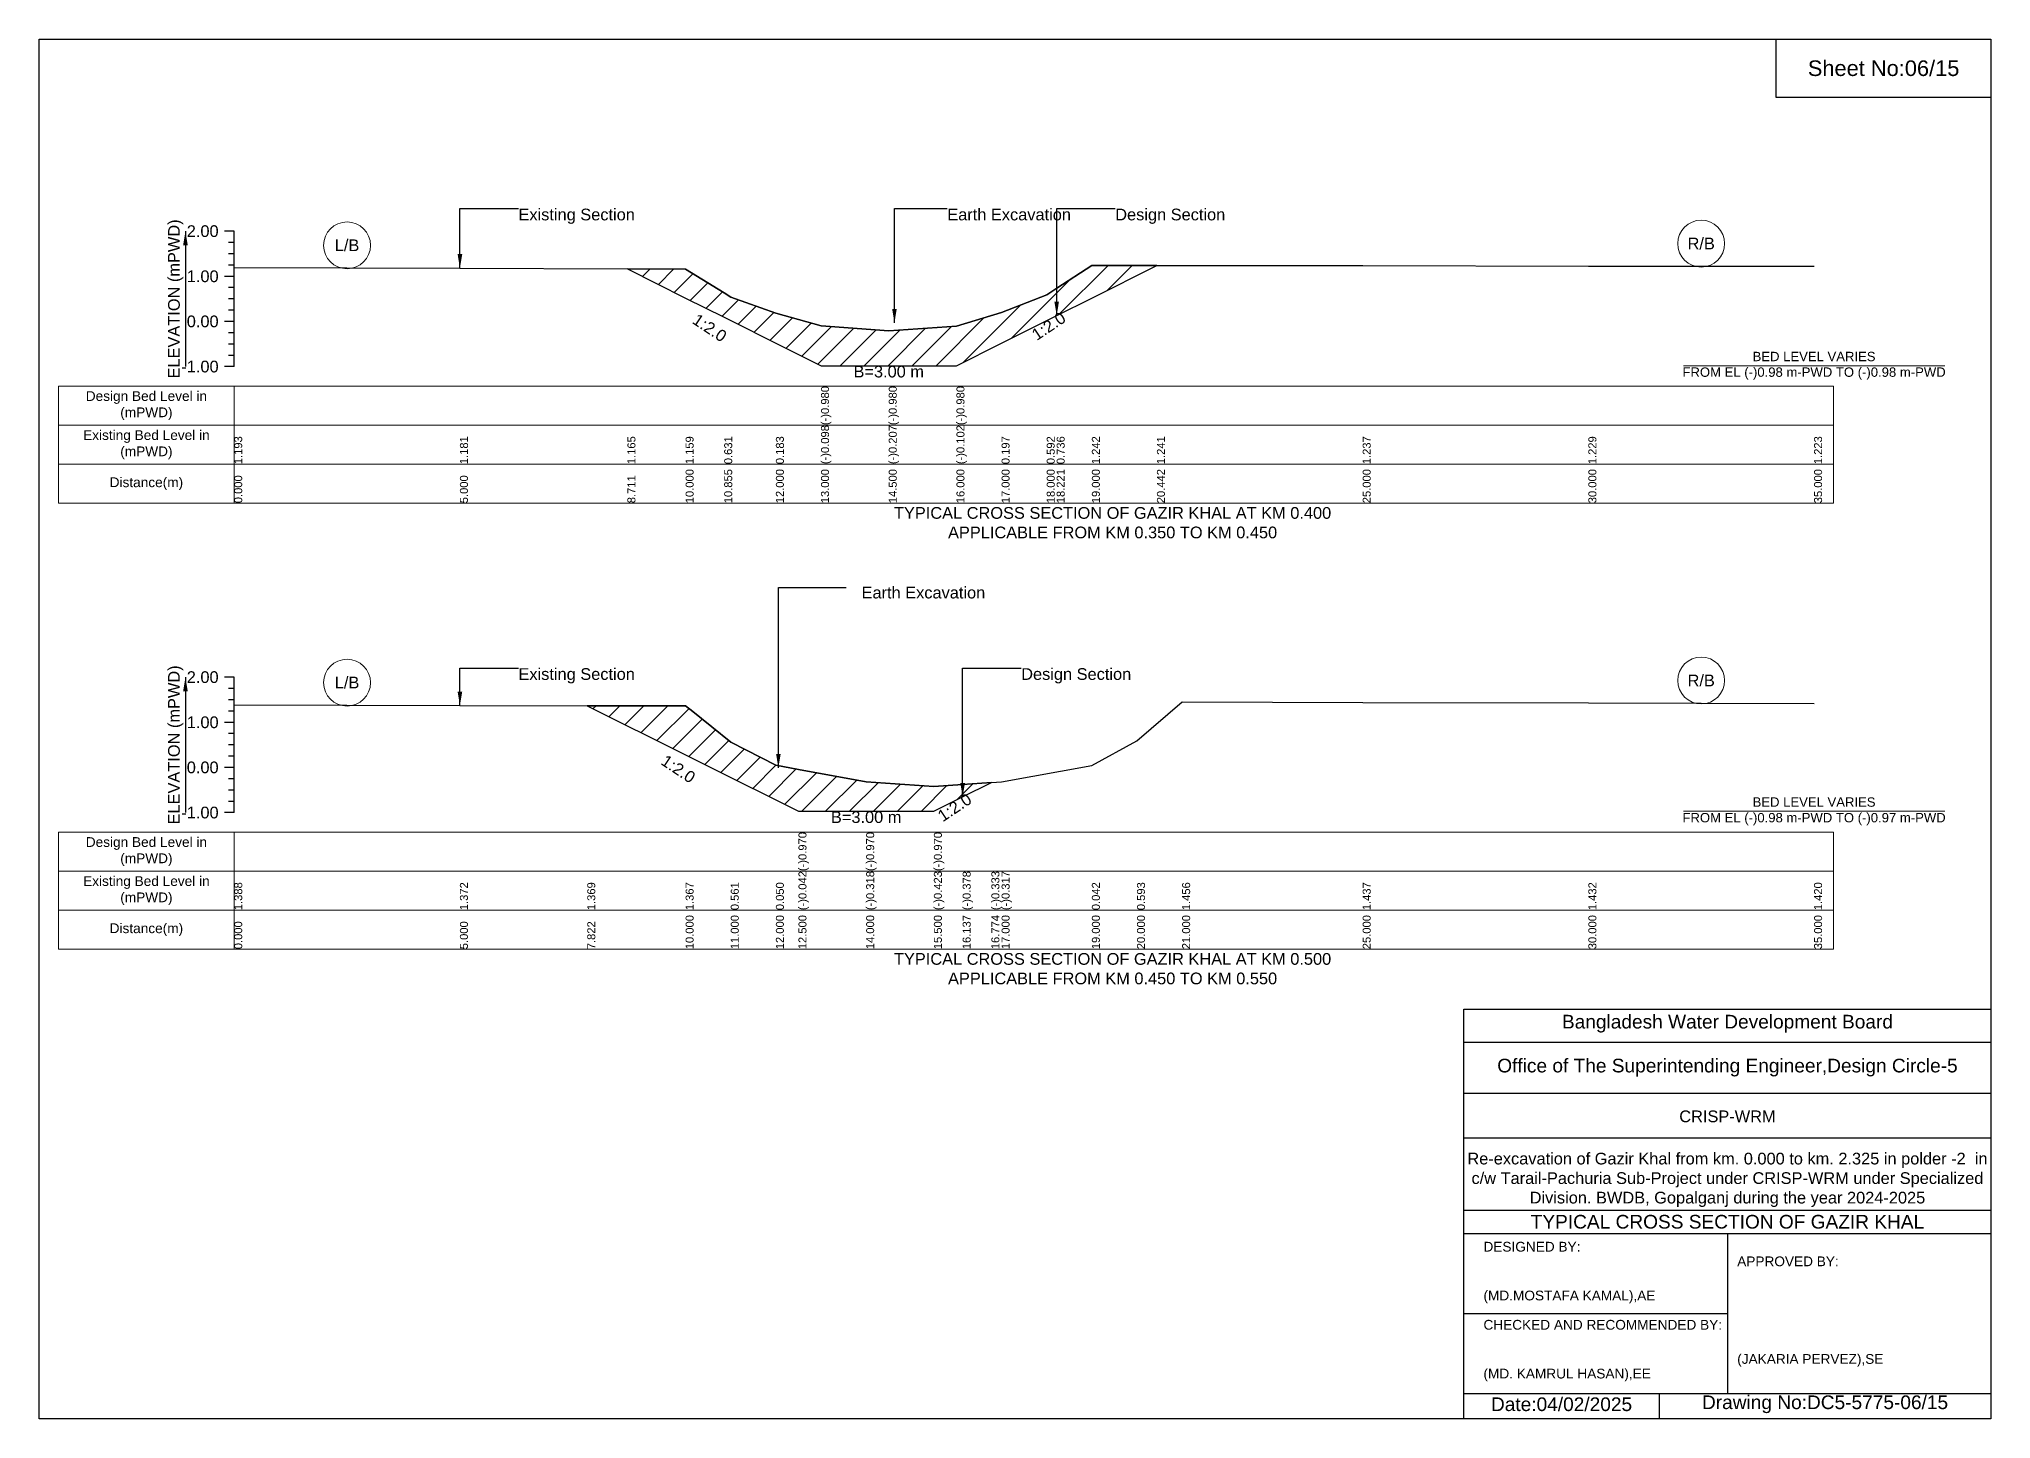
# Model space of a CAD drawing. Header units: inches. Extents: x 91000 to 258000, y -5656 to 9994.
# Drawn here: x 150000 to 158000, y -5656 to 0 of the extents above; entities that cross this region are included whole.
import ezdxf

# ---------------------------------------------------------------- set-up
doc = ezdxf.new("R2010")
doc.units = ezdxf.units.IN
doc.header["$LTSCALE"] = 7
doc.header["$MEASUREMENT"] = 0
for name, color, linetype, lineweight in [('Cross section Data Border', 7, 'Continuous', 9), ('Cross Section Labels', 7, 'Continuous', 9), ('Existing_Bed_Level for Xsection', 7, 'Continuous', 25)]:
    doc.layers.add(name, color=color, linetype=linetype, lineweight=lineweight)
doc.styles.get("Standard").update_dxf_attribs({"font": 'arial.ttf'})
doc.dimstyles.get("Standard").update_dxf_attribs({"dimtxt": 0.18, "dimasz": 0.18, "dimexe": 0.18, "dimexo": 0.0625, "dimgap": 0.09, "dimtad": 0, "dimtih": 1, "dimtoh": 1, "dimdec": 4, "dimzin": 0, "dimdsep": 46, "dimtxsty": 'Standard', "dimcen": 0.09, "dimadec": 0, "dimazin": 0, "dimtfac": 1, "dimtdec": 4, "dimtofl": 0, "dimtmove": 0, "dimatfit": 3, "dimfxl": 1, "dimtolj": 1, "dimtzin": 0, "dimarcsym": 0})

msp = doc.modelspace()

# ---------------------------------------------------------------- hatches: boundary and pattern name
at = {"layer": 'Existing_Bed_Level for Xsection'}
h = msp.add_hatch(dxfattribs=at)
h.set_pattern_fill('ANSI31', color=256, scale=555, style=0)
h.paths.add_polyline_path([(152411.5, -942.2), (152650, -1061.5), (152808.2, -1140.6), (152835, -1154), (153020, -1246.5), (153205, -1339), (153482.5, -1339), (153760, -1339), (153945, -1246.5), (154130, -1154), (154170.8, -1133.6), (154315, -1061.5), (154581.7, -928.2), (154315, -927.9), (154170.8, -1021.6), (154130, -1048.2), (153945, -1121.3), (153760, -1176.6), (153482.5, -1196), (153205, -1175.8), (153020, -1123.8), (152835, -1057.4), (152808.2, -1040.9), (152650, -943.3)])
h = msp.add_hatch(dxfattribs=at)
h.set_pattern_fill('ANSI31', color=256, scale=555, style=0)
h.paths.add_polyline_path([(152247, -2732.4), (152650, -2933.9), (152679.8, -2948.8), (152835, -3026.4), (153020, -3118.9), (153112.5, -3165.2), (153390, -3165.2), (153667.5, -3165.2), (153785.4, -3106.3), (153903.2, -3047.3), (153785.4, -3055.7), (153667.5, -3064), (153390, -3044.6), (153112.5, -2993.5), (153020, -2976.5), (152835, -2882), (152679.8, -2756.8), (152650, -2732.8)])

# ---------------------------------------------------------------- linework, layer by layer
for points in [[(150000, 0), (158000, 0), (158000, -5656), (150000, -5656)], [(157120, 0), (158000, 0), (158000, -240), (157120, -240)]]:
    msp.add_lwpolyline(points, close=True)
for points in [[(155840, -5656), (155840, -3976), (158000, -3976)], [(155840, -4112), (158000, -4112)], [(155840, -4320), (158000, -4320)], [(155840, -4504), (158000, -4504)], [(155840, -4800), (158000, -4800)], [(155840, -4896), (158000, -4896)], [(156920, -4896), (156920, -5552)], [(155840, -5224), (156920, -5224)], [(155840, -5552), (158000, -5552)], [(156640, -5552), (156640, -5656)]]:
    msp.add_lwpolyline(points)
at = {"layer": 'Cross section Data Border'}
for points in [[(150080, -1422.7), (157355, -1422.7), (157355, -1902.7), (150080, -1902.7)], [(150080, -3250.7), (157355, -3250.7), (157355, -3730.7), (150080, -3730.7)]]:
    msp.add_lwpolyline(points, close=True, dxfattribs=at)
for points in [[(150800, -1422.7), (150800, -1902.7)], [(150080, -1582.7), (157355, -1582.7)], [(150080, -1742.7), (157355, -1742.7)], [(150800, -3250.7), (150800, -3730.7)], [(150080, -3410.7), (157355, -3410.7)], [(150080, -3570.7), (157355, -3570.7)]]:
    msp.add_lwpolyline(points, dxfattribs=at)
at = {"layer": 'Cross Section Labels'}
for points in [[(156739.2, -1339), (157810.8, -1339)], [(156739.2, -3165.2), (157810.8, -3165.2)]]:
    msp.add_lwpolyline(points, dxfattribs=at)
for centre in [(151262.5, -845.6), (156812.5, -838.4), (151262.5, -2637.9), (156812.5, -2629.4)]:
    msp.add_circle(centre, 96, dxfattribs=at)
at = {"layer": 'Existing_Bed_Level for Xsection'}
for points in [[(150800, -787.7), (150760, -787.7)], [(150800, -1342.7), (150800, -1157.7), (150800, -972.7), (150800, -787.7)], [(150800, -834), (150776, -834)], [(150800, -880.2), (150776, -880.2)], [(150800, -926.5), (150776, -926.5)], [(150800, -937), (151725, -939.2), (152411.5, -942.2), (152650, -943.3), (152808.2, -1040.9), (152835, -1057.4), (153020, -1123.8), (153205, -1175.8), (153205, -1175.8), (153482.5, -1196), (153482.5, -1196), (153760, -1176.6), (153760, -1176.6), (153945, -1121.3), (154130, -1048.2), (154170.8, -1021.6), (154315, -927.9), (154581.7, -928.2), (155425, -928.9), (156350, -930.3), (157275, -931.5)], [(150800, -972.7), (150760, -972.7)], [(150800, -1019), (150776, -1019)], [(150800, -1065.2), (150776, -1065.2)], [(150800, -1111.5), (150776, -1111.5)], [(150800, -1157.7), (150760, -1157.7)], [(150800, -1204), (150776, -1204)], [(150800, -1250.2), (150776, -1250.2)], [(150800, -1342.7), (150760, -1342.7)], [(150800, -1296.5), (150776, -1296.5)], [(150800, -2615.7), (150760, -2615.7)], [(150800, -3170.7), (150800, -2985.7), (150800, -2800.7), (150800, -2615.7)], [(150800, -2662), (150776, -2662)], [(150800, -2708.2), (150776, -2708.2)], [(150800, -2729), (151725, -2731.9), (152247, -2732.4), (152650, -2732.8), (152679.8, -2756.8), (152835, -2882), (153020, -2976.5), (153112.5, -2993.5), (153112.5, -2993.5), (153390, -3044.6), (153390, -3044.6), (153667.5, -3064), (153667.5, -3064), (153785.4, -3055.7), (153903.2, -3047.3), (153945, -3044.4), (154315, -2978), (154500, -2876), (154685, -2716.4), (155425, -2719.9), (156350, -2720.8), (157275, -2723)], [(150800, -2754.5), (150776, -2754.5)], [(150800, -2800.7), (150760, -2800.7)], [(150800, -2847), (150776, -2847)], [(150800, -2893.2), (150776, -2893.2)], [(150800, -2939.5), (150776, -2939.5)], [(150800, -2985.7), (150760, -2985.7)], [(150800, -3032), (150776, -3032)], [(150800, -3078.2), (150776, -3078.2)], [(150800, -3170.7), (150760, -3170.7)], [(150800, -3124.5), (150776, -3124.5)]]:
    msp.add_lwpolyline(points, dxfattribs=at)
for points in [[(152411.5, -942.2), (152411.5, -942.2), (152650, -1061.5), (152808.2, -1140.6), (152835, -1154), (153020, -1246.5), (153205, -1339), (153205, -1339), (153482.5, -1339), (153482.5, -1339), (153760, -1339), (153760, -1339), (153945, -1246.5), (154130, -1154), (154170.8, -1133.6), (154315, -1061.5), (154581.7, -928.2), (154581.7, -928.2), (154581.7, -928.2), (154315, -927.9), (154170.8, -1021.6), (154130, -1048.2), (153945, -1121.3), (153760, -1176.6), (153760, -1176.6), (153482.5, -1196), (153482.5, -1196), (153205, -1175.8), (153205, -1175.8), (153020, -1123.8), (152835, -1057.4), (152808.2, -1040.9), (152650, -943.3), (152411.5, -942.2)], [(152247, -2732.4), (152650, -2933.9), (152679.8, -2948.8), (152835, -3026.4), (153020, -3118.9), (153112.5, -3165.2), (153112.5, -3165.2), (153390, -3165.2), (153390, -3165.2), (153667.5, -3165.2), (153667.5, -3165.2), (153785.4, -3106.3), (153903.2, -3047.3), (153785.4, -3055.7), (153667.5, -3064), (153667.5, -3064), (153390, -3044.6), (153390, -3044.6), (153112.5, -2993.5), (153112.5, -2993.5), (153020, -2976.5), (152835, -2882), (152679.8, -2756.8), (152650, -2732.8)]]:
    msp.add_lwpolyline(points, close=True, dxfattribs=at)

# ---------------------------------------------------------------- texts
at = {"attachment_point": 5}
for s, insert, char_height in [('Sheet No:06/15', (157560, -120), 64), ('Bangladesh Water Development Board', (156920, -4036), 56), ('Office of The Superintending Engineer,Design Circle-5', (156920, -4216), 56)]:
    msp.add_mtext(s, dxfattribs=dict(at, insert=insert, char_height=char_height))
for s, insert, char_height, width, attachment_point in [('CRISP-WRM', (156920, -4416), 48, 2240, 5), ('Re-excavation of Gazir Khal from km. 0.000 to km. 2.325 in polder -2  in c/w Tarail-Pachuria Sub-Project under CRISP-WRM under Specialized Division. BWDB, Gopalganj during the year 2024-2025', (156920, -4676), 48, 2160, 5), ('TYPICAL CROSS SECTION OF GAZIR KHAL', (156920, -4848), 56, 2240, 5), ('DESIGNED BY:^J^J^J(MD.MOSTAFA KAMAL),AE', (155920, -5056), 40, 1120, 4), ('APPROVED BY:^J^J^J^J^J^J(JAKARIA PERVEZ),SE', (156960, -5216), 40, 1120, 4), ('CHECKED AND RECOMMENDED BY:^J^J^J(MD. KAMRUL HASAN),EE', (155920, -5376), 40, 1120, 4), ('Date:04/02/2025', (156240, -5596), 56, 1120, 5), ('Drawing No:DC5-5775-06/15', (157320, -5596), 56, 1760, 5)]:
    msp.add_mtext(s, dxfattribs=dict(insert=insert, char_height=char_height, width=width, attachment_point=attachment_point))
at = {"layer": 'Cross section Data Border', "char_height": 40, "width": 640, "attachment_point": 5}
for s, insert in [('Design Bed Level in (mPWD)', (150440, -1502.7)), ('Existing Bed Level in (mPWD)', (150440, -1662.7)), ('Distance(m)', (150440, -1822.7)), ('Design Bed Level in (mPWD)', (150440, -3330.7)), ('Existing Bed Level in (mPWD)', (150440, -3490.7)), ('Distance(m)', (150440, -3650.7))]:
    msp.add_mtext(s, dxfattribs=dict(at, insert=insert))
at = {"layer": 'Cross Section Labels'}
for s, insert, char_height, attachment_point in [('Existing Section', (151965, -695.2), 48, 1), ('Earth Excavation', (153722.5, -695.2), 48, 1), ('Design Section', (154410.8, -695.2), 48, 1), ('L/B', (151262.5, -845.6), 48, 5), ('R/B', (156812.5, -838.4), 48, 5), ('B=3.00 m', (153482.5, -1339), 48, 2), ('BED LEVEL VARIES ^JFROM EL (-)0.98 m-PWD TO (-)0.98 m-PWD', (157275, -1339), 38.4, 5), ('TYPICAL CROSS SECTION OF GAZIR KHAL AT KM 0.400^JAPPLICABLE FROM KM 0.350 TO KM 0.450', (154400, -1982.7), 48, 5), ('Earth Excavation', (153371.2, -2244.9), 48, 1), ('L/B', (151262.5, -2637.9), 48, 5), ('Existing Section', (151965, -2578.7), 48, 1), ('Design Section', (154025.4, -2578.7), 48, 1), ('R/B', (156812.5, -2629.4), 48, 5), ('BED LEVEL VARIES ^JFROM EL (-)0.98 m-PWD TO (-)0.97 m-PWD', (157275, -3165.2), 38.4, 5), ('B=3.00 m', (153390, -3165.2), 48, 2), ('TYPICAL CROSS SECTION OF GAZIR KHAL AT KM 0.500^JAPPLICABLE FROM KM 0.450 TO KM 0.550', (154400, -3810.7), 48, 5)]:
    msp.add_mtext(s, dxfattribs=dict(at, insert=insert, char_height=char_height, attachment_point=attachment_point))
at = {"layer": 'Cross Section Labels', "char_height": 48, "attachment_point": 2}
for insert, rotation in [((152762, -1163.7), 326.30993), ((154124.6, -1156.7), 33.69007), ((152633.5, -2971.9), 326.30993), ((153739.1, -3129.4), 33.69007)]:
    msp.add_mtext('1:2.0', dxfattribs=dict(at, insert=insert, rotation=rotation))
at = {"layer": 'Existing_Bed_Level for Xsection', "rotation": 90}
for s, insert, char_height, attachment_point in [('ELEVATION (mPWD)', (150560, -1065.2), 48, 5), ('(-)0.980', (153205, -1582.7), 32.8, 1), ('(-)0.980', (153482.5, -1582.7), 32.8, 1), ('(-)0.980', (153760, -1582.7), 32.8, 1), ('(-)0.098', (153205, -1742.7), 32.8, 1), ('(-)0.207', (153482.5, -1742.7), 32.8, 1), ('(-)0.102', (153760, -1742.7), 32.8, 1), ('1.193', (150800, -1742.7), 32.8, 1), ('1.181', (151725, -1742.7), 32.8, 1), ('1.165', (152411.5, -1742.7), 32.8, 1), ('1.159', (152650, -1742.7), 32.8, 1), ('0.631', (152808.2, -1742.7), 32.8, 1), ('0.183', (153020, -1742.7), 32.8, 1), ('0.197', (153945, -1742.7), 32.8, 1), ('0.592', (154130, -1742.7), 32.8, 1), ('0.736', (154170.8, -1742.7), 32.8, 1), ('1.242', (154315, -1742.7), 32.8, 1), ('1.241', (154581.7, -1742.7), 32.8, 1), ('1.237', (155425, -1742.7), 32.8, 1), ('1.229', (156350, -1742.7), 32.8, 1), ('1.223', (157275, -1742.7), 32.8, 1), ('0.000', (150800, -1902.7), 32.8, 1), ('5.000', (151725, -1902.7), 32.8, 1), ('8.711', (152411.5, -1902.7), 32.8, 1), ('10.000', (152650, -1902.7), 32.8, 1), ('10.855', (152808.2, -1902.7), 32.8, 1), ('12.000', (153020, -1902.7), 32.8, 1), ('13.000', (153205, -1902.7), 32.8, 1), ('14.500', (153482.5, -1902.7), 32.8, 1), ('16.000', (153760, -1902.7), 32.8, 1), ('17.000', (153945, -1902.7), 32.8, 1), ('18.000', (154130, -1902.7), 32.8, 1), ('18.221', (154170.8, -1902.7), 32.8, 1), ('19.000', (154315, -1902.7), 32.8, 1), ('20.442', (154581.7, -1902.7), 32.8, 1), ('25.000', (155425, -1902.7), 32.8, 1), ('30.000', (156350, -1902.7), 32.8, 1), ('35.000', (157275, -1902.7), 32.8, 1), ('ELEVATION (mPWD)', (150560, -2893.2), 48, 5), ('(-)0.970', (153112.5, -3410.7), 32.8, 1), ('(-)0.970', (153390, -3410.7), 32.8, 1), ('(-)0.970', (153667.5, -3410.7), 32.8, 1), ('(-)0.042', (153112.5, -3570.7), 32.8, 1), ('(-)0.318', (153390, -3570.7), 32.8, 1), ('(-)0.423', (153667.5, -3570.7), 32.8, 1), ('(-)0.378', (153785.4, -3570.7), 32.8, 1), ('(-)0.333', (153903.2, -3570.7), 32.8, 1), ('(-)0.317', (153945, -3570.7), 32.8, 1), ('1.388', (150800, -3570.7), 32.8, 1), ('1.372', (151725, -3570.7), 32.8, 1), ('1.369', (152247, -3570.7), 32.8, 1), ('1.367', (152650, -3570.7), 32.8, 1), ('0.561', (152835, -3570.7), 32.8, 1), ('0.050', (153020, -3570.7), 32.8, 1), ('0.042', (154315, -3570.7), 32.8, 1), ('0.593', (154500, -3570.7), 32.8, 1), ('1.456', (154685, -3570.7), 32.8, 1), ('1.437', (155425, -3570.7), 32.8, 1), ('1.432', (156350, -3570.7), 32.8, 1), ('1.420', (157275, -3570.7), 32.8, 1), ('10.000', (152650, -3730.7), 32.8, 1), ('11.000', (152835, -3730.7), 32.8, 1), ('12.000', (153020, -3730.7), 32.8, 1), ('12.500', (153112.5, -3730.7), 32.8, 1), ('14.000', (153390, -3730.7), 32.8, 1), ('15.500', (153667.5, -3730.7), 32.8, 1), ('16.137', (153785.4, -3730.7), 32.8, 1), ('16.774', (153903.2, -3730.7), 32.8, 1), ('17.000', (153945, -3730.7), 32.8, 1), ('19.000', (154315, -3730.7), 32.8, 1), ('20.000', (154500, -3730.7), 32.8, 1), ('21.000', (154685, -3730.7), 32.8, 1), ('25.000', (155425, -3730.7), 32.8, 1), ('30.000', (156350, -3730.7), 32.8, 1), ('35.000', (157275, -3730.7), 32.8, 1), ('0.000', (150800, -3730.7), 32.8, 1), ('5.000', (151725, -3730.7), 32.8, 1), ('7.822', (152247, -3730.7), 32.8, 1)]:
    msp.add_mtext(s, dxfattribs=dict(at, insert=insert, char_height=char_height, attachment_point=attachment_point))
at = {"layer": 'Existing_Bed_Level for Xsection', "char_height": 48, "attachment_point": 6}
for s, insert in [('2.00', (150736, -787.7)), ('1.00', (150736, -972.7)), ('0.00', (150736, -1157.7)), ('-1.00', (150736, -1342.7)), ('2.00', (150736, -2615.7)), ('1.00', (150736, -2800.7)), ('0.00', (150736, -2985.7)), ('-1.00', (150736, -3170.7))]:
    msp.add_mtext(s, dxfattribs=dict(at, insert=insert))

# ---------------------------------------------------------------- leaders
at = {"layer": 'Cross Section Labels', "annotation_type": 0, "has_hookline": 1, "hookline_direction": 0}
for points, text_width in [([(151725, -939.2), (151725, -695.2), (151964.9, -695.2)], 467.2), ([(153505.9, -1163.5), (153505.9, -695.2), (153722.4, -695.2)], 497), ([(154170.8, -1133.6), (154170.8, -695.2), (154410.8, -695.2)], 441.2), ([(153030.2, -2987.4), (153030.2, -2248), (153307.5, -2248)], 497), ([(151725, -2731.9), (151725, -2578.7), (151964.9, -2578.7)], 467.2), ([(153785.4, -3106.3), (153785.4, -2578.7), (154025.3, -2578.7)], 441.2)]:
    msp.add_leader(points, dimstyle='Standard', override={"dimasz": 57.6}, dxfattribs=dict(at, text_width=text_width))
at = {"layer": 'Existing_Bed_Level for Xsection'}
for points in [[(150600, -787.7), (150600, -1342.7)], [(150600, -2615.7), (150600, -3170.7)]]:
    msp.add_leader(points, dimstyle='Standard', override={"dimasz": 57.6}, dxfattribs=at)

doc.saveas('drawing.dxf')
